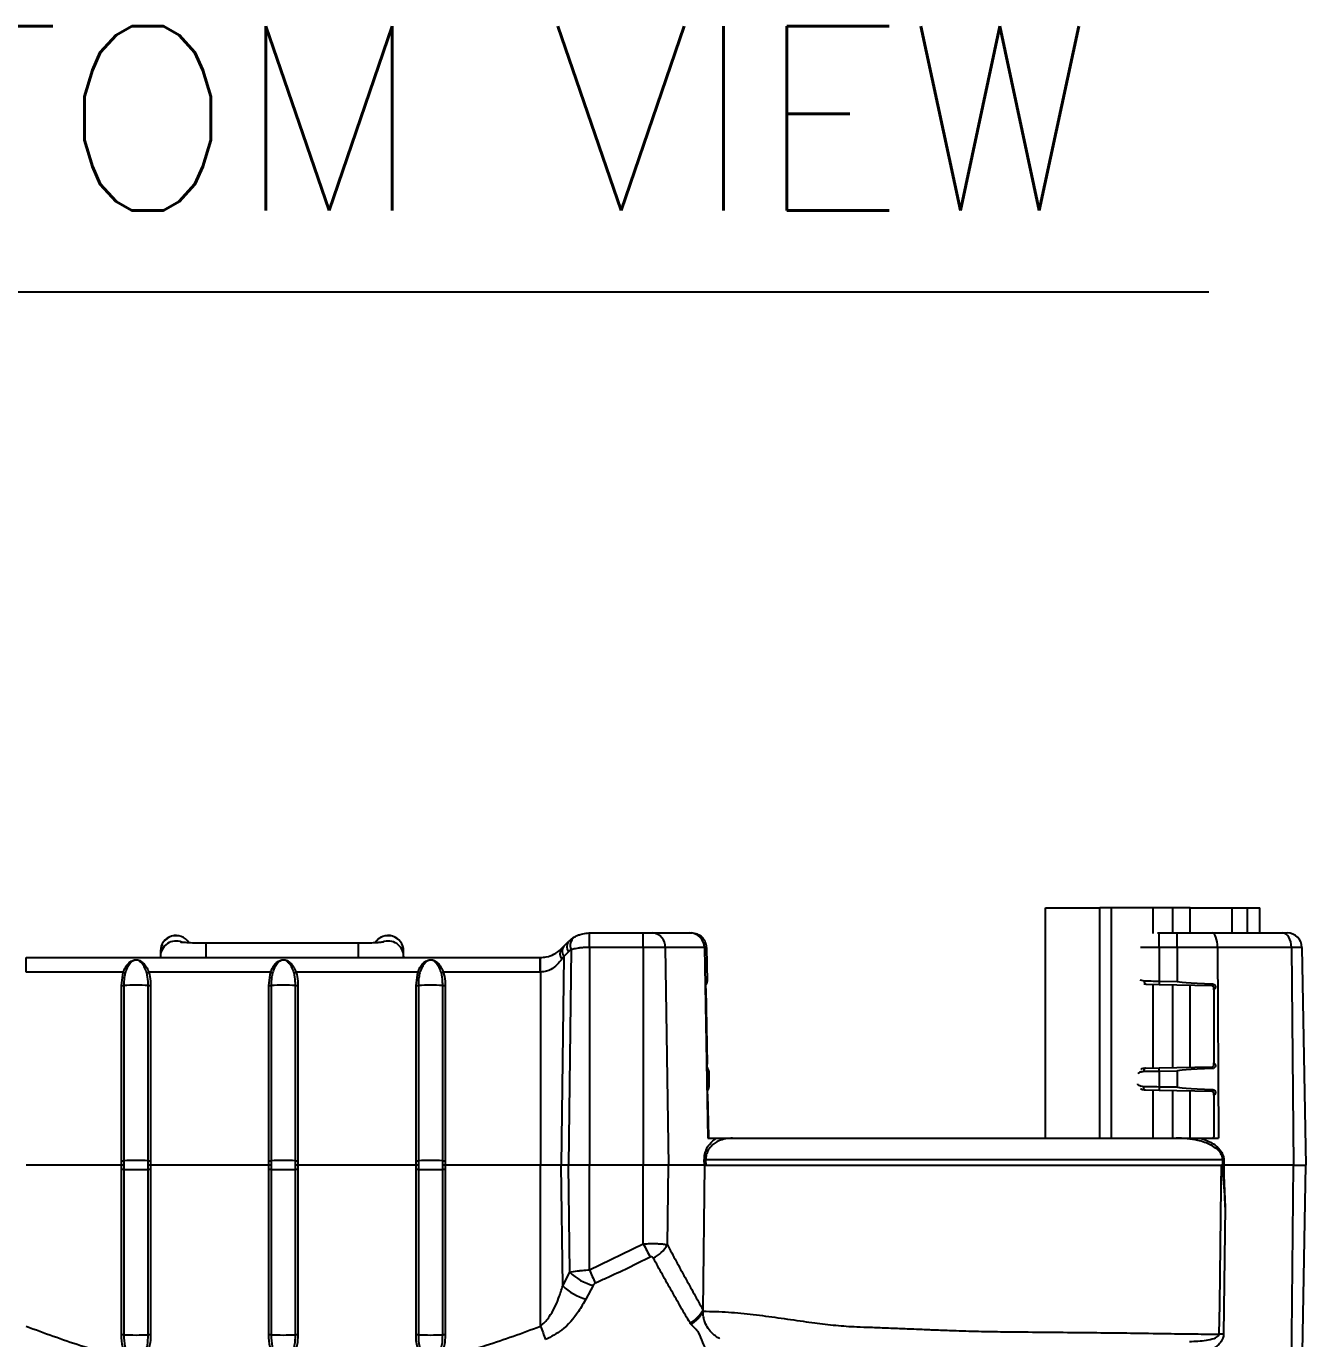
# Model space of a CAD drawing. Extents: x 6 to 134, y 3 to 97.
# Drawn here: x 56.16 to 61.37, y 22.88 to 28.22 of the extents above; entities that cross this region are included whole.
import ezdxf
from ezdxf.enums import TextEntityAlignment as Align

# ---------------------------------------------------------------- set-up
doc = ezdxf.new("R2010")
doc.units = 0
doc.header["$MEASUREMENT"] = 0
doc.layers.add('OBJECT', color=7, linetype='CONTINUOUS')
doc.styles.get("Standard").update_dxf_attribs({"font": 'SIMPLEX'})

msp = doc.modelspace()

# ---------------------------------------------------------------- linework, layer by layer
at = {"layer": 'OBJECT', "color": 1}
msp.add_line((53.4181, 27.1406), (60.9725, 27.1406), dxfattribs=at)
at = {"layer": 'OBJECT'}
for p, q in [((60.3069, 23.6944), (60.3069, 24.6324)), ((60.3069, 24.6324), (60.5283, 24.6324)), ((60.5283, 23.6944), (60.5283, 24.6324)), ((60.5763, 24.6324), (60.5283, 24.6324)), ((60.7455, 24.6324), (60.5763, 24.6324)), ((60.5763, 23.6944), (60.5763, 24.6324)), ((60.8261, 24.6324), (60.7455, 24.6324)), ((60.7455, 24.5274), (60.7455, 24.6324)), ((60.8963, 24.6324), (60.8261, 24.6324)), ((60.8261, 24.5294), (60.8261, 24.6324)), ((60.8963, 24.6324), (61.068, 24.6324)), ((60.8963, 24.5294), (60.8963, 24.6324)), ((61.068, 24.6324), (61.1304, 24.6324)), ((61.068, 24.5294), (61.068, 24.6324)), ((61.1304, 24.5294), (61.1304, 24.6324)), ((61.1304, 24.6324), (61.1804, 24.6324)), ((61.1804, 24.5294), (61.1804, 24.6324)), ((57.5076, 24.4874), (56.8876, 24.4874)), ((56.8876, 24.4874), (56.8876, 24.4294)), ((57.5076, 24.4874), (57.5076, 24.4294)), ((58.3453, 24.4755), (58.3641, 24.4943)), ((58.4489, 24.5294), (58.4494, 24.5294)), ((58.4494, 24.4705), (58.4494, 24.5294)), ((58.4494, 24.5294), (58.6692, 24.5294)), ((58.6692, 24.4705), (58.6692, 24.5294)), ((58.6692, 24.5294), (58.7073, 24.5294)), ((58.7073, 24.5294), (58.8593, 24.5294)), ((58.8593, 24.5294), (58.8667, 24.5294)), ((60.7641, 24.5294), (60.7707, 24.5294)), ((60.7707, 24.4705), (60.7707, 24.5294)), ((60.7707, 24.5294), (60.8436, 24.5294)), ((60.8436, 24.5294), (60.9881, 24.5294)), ((60.9881, 24.5294), (61.2739, 24.5294)), ((61.2739, 24.5294), (61.2923, 24.5294)), ((56.1559, 24.3705), (56.1559, 24.4294)), ((56.1559, 24.4294), (58.2495, 24.4294)), ((56.7026, 24.4565), (56.7026, 24.4561)), ((56.7026, 24.4561), (56.7026, 24.4344)), ((56.7026, 24.4344), (56.7026, 24.4294)), ((56.7026, 24.4344), (56.7026, 24.4326)), ((57.6926, 24.4344), (57.6925, 24.4326)), ((57.6926, 24.4561), (57.6926, 24.4565)), ((57.6926, 24.4344), (57.6926, 24.4561)), ((57.6926, 24.4294), (57.6926, 24.4344)), ((58.2495, 24.3705), (58.2495, 24.4294)), ((58.3344, 24.4646), (58.3453, 24.4755)), ((58.3454, 24.4342), (58.3349, 23.5844)), ((58.3454, 24.4342), (58.3377, 24.4232)), ((58.3641, 24.4529), (58.3454, 24.4342)), ((58.3754, 24.4618), (58.3646, 23.5844)), ((58.4494, 24.4705), (58.4482, 24.4705)), ((58.4494, 24.4705), (58.4494, 23.5844)), ((58.6692, 24.4705), (58.4494, 24.4705)), ((58.6692, 24.4705), (58.6692, 23.5844)), ((58.7587, 24.4705), (58.6692, 24.4705)), ((58.7587, 24.4705), (58.7719, 23.5844)), ((58.9184, 24.4705), (58.7587, 24.4705)), ((58.9184, 24.4705), (58.9317, 23.6944)), ((58.9268, 24.4705), (58.9184, 24.4705)), ((58.9268, 24.4705), (58.9292, 24.3317)), ((60.7707, 24.4705), (60.6942, 24.4705)), ((60.7707, 24.4705), (60.7707, 24.3336)), ((60.8436, 24.4705), (60.7707, 24.4705)), ((61.008, 24.4705), (60.8436, 24.4705)), ((60.8436, 24.4705), (60.8436, 24.3323)), ((61.008, 24.4705), (61.0125, 23.6944)), ((61.3092, 24.4705), (61.008, 24.4705)), ((61.3092, 24.4705), (61.3183, 23.5844)), ((61.3523, 24.4705), (61.3092, 24.4705)), ((61.3523, 24.4705), (61.3522, 24.4743)), ((61.3523, 24.4705), (61.3677, 23.5844)), ((56.5502, 24.3705), (56.1559, 24.3705)), ((56.5436, 24.3155), (56.5502, 24.3705)), ((57.1502, 24.3705), (56.6552, 24.3705)), ((57.1436, 24.3155), (57.1502, 24.3705)), ((57.7502, 24.3705), (57.2552, 24.3705)), ((57.7436, 24.3155), (57.7502, 24.3705)), ((58.2495, 24.3705), (57.8552, 24.3705)), ((58.25, 24.3705), (58.25, 23.5844)), ((60.6915, 24.3382), (60.7108, 24.3345)), ((60.7186, 24.3192), (60.7077, 24.3216)), ((60.7707, 24.3336), (60.8436, 24.3323)), ((56.5436, 23.6019), (56.5436, 24.3155)), ((56.5534, 24.3156), (56.5534, 23.602)), ((56.652, 23.602), (56.652, 24.3156)), ((56.6619, 24.3155), (56.6619, 23.6019)), ((57.1436, 23.6019), (57.1436, 24.3155)), ((57.1534, 24.3156), (57.1534, 23.602)), ((57.252, 23.602), (57.252, 24.3156)), ((57.2619, 24.3155), (57.2619, 23.6019)), ((57.7436, 23.6019), (57.7436, 24.3155)), ((57.7534, 24.3156), (57.7534, 23.602)), ((57.852, 23.602), (57.852, 24.3156)), ((57.8619, 24.3155), (57.8619, 23.6019)), ((58.9236, 24.3035), (58.929, 23.9957)), ((60.7705, 24.3183), (60.7186, 24.3192)), ((60.7455, 23.9801), (60.7455, 24.3187)), ((60.9878, 24.3145), (60.7705, 24.3183)), ((60.8261, 23.9815), (60.8261, 24.3173)), ((60.8963, 23.9827), (60.8963, 24.3161)), ((60.9927, 24.3095), (60.9878, 24.3145)), ((60.9927, 24.2986), (60.9927, 24.0007)), ((58.9355, 23.9677), (58.9367, 23.9017)), ((60.7151, 23.9796), (60.7705, 23.9805)), ((60.7705, 23.9805), (60.9878, 23.9843)), ((60.8437, 23.9671), (60.7707, 23.9658)), ((60.7707, 23.9658), (60.7707, 23.9036)), ((60.8437, 23.9671), (60.8437, 23.9023)), ((60.9878, 23.9843), (60.9927, 23.9893)), ((60.7707, 23.9036), (60.8437, 23.9023)), ((58.9311, 23.8734), (58.9342, 23.6994)), ((60.7705, 23.8883), (60.7151, 23.8893)), ((60.7455, 23.6944), (60.7455, 23.8887)), ((60.9878, 23.8845), (60.7705, 23.8883)), ((60.8261, 23.6944), (60.8261, 23.8873)), ((60.8963, 23.6944), (60.8963, 23.8861)), ((60.9927, 23.8795), (60.9878, 23.8845)), ((60.9927, 23.8686), (60.9927, 23.6994)), ((58.9317, 23.6944), (58.9677, 23.6944)), ((58.9342, 23.6994), (58.9345, 23.6944)), ((59.033, 23.6944), (60.8397, 23.6944)), ((60.9379, 23.6944), (61.0125, 23.6944)), ((60.9927, 23.6994), (60.9877, 23.6944)), ((56.5436, 23.5844), (56.1554, 23.5844)), ((56.5436, 23.5844), (56.5436, 23.6019)), ((56.5436, 23.567), (56.5436, 23.5844)), ((56.5534, 23.602), (56.5534, 23.5844)), ((56.5534, 23.5844), (56.5534, 23.5668)), ((56.652, 23.5844), (56.652, 23.602)), ((56.652, 23.5668), (56.652, 23.5844)), ((56.6619, 23.6019), (56.6619, 23.5844)), ((56.6619, 23.5844), (56.6619, 23.567)), ((57.1436, 23.5844), (56.6619, 23.5844)), ((57.1436, 23.5844), (57.1436, 23.6019)), ((57.1436, 23.567), (57.1436, 23.5844)), ((57.1534, 23.602), (57.1534, 23.5844)), ((57.1534, 23.5844), (57.1534, 23.5668)), ((57.252, 23.5844), (57.252, 23.602)), ((57.252, 23.5668), (57.252, 23.5844)), ((57.2619, 23.6019), (57.2619, 23.5844)), ((57.2619, 23.5844), (57.2619, 23.567)), ((57.7436, 23.5844), (57.2619, 23.5844)), ((57.7436, 23.5844), (57.7436, 23.6019)), ((57.7436, 23.567), (57.7436, 23.5844)), ((57.7534, 23.602), (57.7534, 23.5844)), ((57.7534, 23.5844), (57.7534, 23.5668)), ((57.852, 23.5844), (57.852, 23.602)), ((57.852, 23.5668), (57.852, 23.5844)), ((57.8619, 23.6019), (57.8619, 23.5844)), ((57.8619, 23.5844), (57.8619, 23.567)), ((58.25, 23.5844), (57.8619, 23.5844)), ((58.25, 22.9279), (58.25, 23.5844)), ((58.3349, 23.5844), (58.25, 23.5844)), ((58.3646, 23.5844), (58.3349, 23.5844)), ((58.3409, 23.0927), (58.3349, 23.5844)), ((58.4494, 23.5844), (58.3646, 23.5844)), ((58.37, 23.1483), (58.3646, 23.5844)), ((58.6692, 23.5844), (58.4494, 23.5844)), ((58.4494, 23.1575), (58.4494, 23.5844)), ((58.6692, 23.2634), (58.6692, 23.5844)), ((58.7719, 23.5844), (58.6692, 23.5844)), ((58.7671, 23.2598), (58.7719, 23.5844)), ((58.9179, 23.5844), (58.7719, 23.5844)), ((58.9179, 23.5844), (58.9176, 23.606)), ((61.0295, 23.606), (58.9231, 23.606)), ((58.9231, 23.606), (58.9234, 23.5844)), ((58.9234, 23.5844), (61.0249, 23.5844)), ((61.0297, 23.5844), (61.0295, 23.606)), ((61.0341, 23.5844), (61.0336, 23.5416)), ((61.0338, 23.606), (61.0341, 23.5844)), ((61.3183, 23.5844), (61.0341, 23.5844)), ((61.3086, 22.6396), (61.3183, 23.5844)), ((61.3183, 23.5844), (61.3677, 23.5844)), ((61.3544, 22.8226), (61.3677, 23.5844)), ((56.5436, 22.8934), (56.5436, 23.567)), ((56.5534, 23.5668), (56.5534, 22.8932)), ((56.652, 22.8932), (56.652, 23.5668)), ((56.6619, 23.567), (56.6619, 22.8934)), ((57.1436, 22.8934), (57.1436, 23.567)), ((57.1534, 23.5668), (57.1534, 22.8932)), ((57.252, 22.8932), (57.252, 23.5668)), ((57.2619, 23.567), (57.2619, 22.8934)), ((57.7436, 22.8934), (57.7436, 23.567)), ((57.7534, 23.5668), (57.7534, 22.8932)), ((57.852, 22.8932), (57.852, 23.5668)), ((57.8619, 23.567), (57.8619, 22.8934)), ((61.0336, 23.5416), (61.0401, 23.4132)), ((61.0401, 23.4132), (61.0332, 22.8959)), ((58.4494, 23.1575), (58.6692, 23.2634)), ((58.3409, 23.0927), (58.37, 23.1483)), ((58.4649, 23.0941), (58.4355, 23.0385)), ((58.9126, 22.9892), (58.9126, 22.9954))]:
    msp.add_line(p, q, dxfattribs=at)
at = {"layer": 'OBJECT', "flags": 128}
for points in [[(61.3092, 24.4705), (61.3084, 24.482), (61.3063, 24.4931), (61.303, 24.5033), (61.2986, 24.5122), (61.2933, 24.5195), (61.2873, 24.5249), (61.2807, 24.5283), (61.2739, 24.5294)], [(58.25, 24.3705), (58.25, 24.382), (58.2499, 24.3931), (58.2499, 24.4033), (58.2499, 24.4122), (58.2499, 24.4195), (58.2499, 24.425), (58.2498, 24.4283), (58.2498, 24.4294)], [(60.7186, 24.3192), (60.717, 24.3195), (60.7155, 24.3204), (60.7141, 24.3218), (60.7129, 24.3237), (60.712, 24.326), (60.7113, 24.3287), (60.7109, 24.3315), (60.7108, 24.3345)], [(60.7151, 23.9796), (60.7136, 23.9793), (60.7121, 23.9784), (60.7107, 23.9771), (60.7096, 23.9752), (60.7086, 23.973), (60.7079, 23.9705), (60.7075, 23.9677), (60.7073, 23.9648)], [(60.7151, 23.8893), (60.7135, 23.8896), (60.7121, 23.8905), (60.7107, 23.8919), (60.7095, 23.8938), (60.7086, 23.8961), (60.7079, 23.8987), (60.7075, 23.9016), (60.7074, 23.9045)], [(58.9126, 22.9954), (58.9199, 23.5844), (58.9201, 23.5994)], [(61.0156, 22.8959), (61.0172, 23.0159), (61.0237, 23.4958), (61.0249, 23.5844)]]:
    msp.add_lwpolyline(points, dxfattribs=at)
at = {"layer": 'OBJECT'}
for centre, radius, start, end in [((56.7651, 24.4565), 0.0625, 32.5039, 180), ((56.7651, 24.456), 0.0625, 33.0725, 179.8494), ((56.765, 24.4343), 0.0625, 66.8404, 179.8556), ((57.6301, 24.4565), 0.0625, 0, 147.6242), ((57.63, 24.456), 0.0625, 0.1505, 147.0226), ((57.6301, 24.4343), 0.0625, 0.1191, 111.7761), ((58.394, 24.4736), 0.0364, 145.3277, 214.6902), ((58.4489, 24.4094), 0.12, 121.225, 135), ((58.4147, 24.4793), 0.043, 130.5543, 204.0694), ((59.7538, 24.485), 1.3056, 178.0518, 180.6393), ((58.7028, 24.4736), 0.056, 356.7844, 85.2958), ((61.2923, 24.4694), 0.06, 1, 90), ((56.1559, 24.5494), 0.12, 269.8408, 270), ((58.2495, 24.5494), 0.12, 270, 270.1592), ((58.3653, 24.4462), 0.0359, 149.3451, 219.9106), ((58.3752, 24.4549), 0.0364, 145.3277, 214.6902), ((58.4065, 24.4105), 0.06, 121.225, 135), ((56.1559, 24.5505), 0.18, 269.8408, 270), ((56.6478, 24.6523), 0.2983, 250.896, 252.666), ((56.5576, 24.6523), 0.2983, 287.334, 289.104), ((57.2478, 24.6523), 0.2983, 250.896, 252.666), ((57.1576, 24.6523), 0.2983, 287.334, 289.104), ((57.8478, 24.6523), 0.2983, 250.896, 252.666), ((57.7576, 24.6523), 0.2983, 287.334, 289.104), ((58.2495, 24.5505), 0.18, 270, 270.1592), ((73.3673, 24.1098), 12.5986, 178.98245, 179.05186), ((65.653, 24.2393), 4.6658, 178.984, 179.0764), ((56.5455, 24.5177), 0.2022, 269.448, 272.2421), ((56.6027, 22.8703), 1.4462, 88.0464, 91.9536), ((56.6599, 24.5177), 0.2022, 267.7579, 270.552), ((57.1455, 24.5177), 0.2022, 269.448, 272.2421), ((57.2027, 22.8703), 1.4462, 88.0464, 91.9536), ((57.2599, 24.5177), 0.2022, 267.7579, 270.552), ((57.7455, 24.5177), 0.2022, 269.448, 272.2421), ((57.8027, 22.8703), 1.4462, 88.0464, 91.9536), ((57.8599, 24.5177), 0.2022, 267.7579, 270.552), ((48.7506, 23.7596), 12.0219, 0.98264, 1.05288), ((56.7196, 23.904), 4.269, 0.9839, 1.0789), ((73.3673, 23.6798), 12.5986, 178.98245, 179.05186), ((65.6542, 23.8093), 4.667, 178.984, 179.0764), ((56.5455, 23.8041), 0.2022, 269.448, 272.2421), ((56.6027, 22.1567), 1.4462, 88.0464, 91.9536), ((56.6599, 23.8041), 0.2022, 267.7579, 270.552), ((57.1455, 23.8041), 0.2022, 269.448, 272.2421), ((57.2027, 22.1567), 1.4462, 88.0464, 91.9536), ((57.2599, 23.8041), 0.2022, 267.7579, 270.552), ((57.7455, 23.8041), 0.2022, 269.448, 272.2421), ((57.8027, 22.1567), 1.4462, 88.0464, 91.9536), ((57.8599, 23.8041), 0.2022, 267.7579, 270.552), ((58.9204, 24.0029), 0.3969, 269.6013, 270.3987), ((61.0316, 23.9581), 0.3521, 269.6423, 270.3577), ((56.5455, 23.3647), 0.2022, 87.7579, 90.552), ((56.6027, 25.0121), 1.4462, 268.0464, 271.9536), ((56.6599, 23.3647), 0.2022, 89.448, 92.2421), ((57.1455, 23.3647), 0.2022, 87.7579, 90.552), ((57.2027, 25.0121), 1.4462, 268.0464, 271.9536), ((57.2599, 23.3647), 0.2022, 89.448, 92.2421), ((57.7455, 23.3647), 0.2022, 87.7579, 90.552), ((57.8027, 25.0121), 1.4462, 268.0464, 271.9536), ((57.8599, 23.3647), 0.2022, 89.448, 92.2421), ((67.587, 27.8669), 10.0359, 207.30353, 207.65214), ((58.6515, 23.3244), 0.1324, 296.1932, 330.7879), ((58.5178, 23.2971), 0.2098, 225.1868, 255.3827), ((68.8979, 27.8221), 11.4425, 204.0582, 204.35562), ((58.4888, 23.2412), 0.2096, 225.12, 255.2637), ((58.7974, 23.0551), 0.1298, 298.6815, 332.6159), ((56.5455, 22.6911), 0.2022, 87.7579, 90.552), ((56.6027, 24.3385), 1.4462, 268.0464, 271.9536), ((56.6599, 22.6911), 0.2022, 89.448, 92.2421), ((57.1455, 22.6911), 0.2022, 87.7579, 90.552), ((57.2027, 24.3385), 1.4462, 268.0464, 271.9536), ((57.2599, 22.6911), 0.2022, 89.448, 92.2421), ((57.7455, 22.6911), 0.2022, 87.7579, 90.552), ((57.8027, 24.3385), 1.4462, 268.0464, 271.9536), ((57.8599, 22.6911), 0.2022, 89.448, 92.2421), ((70.3403, 27.6355), 12.9744, 201.27463, 201.53159)]:
    msp.add_arc(centre, radius, start, end, dxfattribs=at)
for centre, major_axis, ratio, start_param, end_param in [((58.8593, 24.4694), (0, 0.06), 0.985489, 4.729842, 6.283185), ((60.9881, 24.4694), (0, 0.06), 0.331503, 4.729842, 6.283185), ((58.9143, 24.3264), (0.0112, 0.0137), 0.717761, 4.67048, 5.580074), ((61.8603, 24.3143), (1.0167, -0.018), 0.014749, 3.141856, 3.681169), ((58.9204, 23.9724), (-0.0117, 0.0133), 0.717763, 3.844681, 4.753594), ((61.8604, 23.9846), (1.0167, 0.0175), 0.014749, 2.602113, 3.141341), ((58.9218, 23.8964), (0.0112, 0.0137), 0.717761, 4.671349, 5.580074), ((61.8604, 23.8843), (1.0167, -0.018), 0.014749, 3.141856, 3.681063)]:
    msp.add_ellipse(centre, major_axis=major_axis, ratio=ratio, start_param=start_param, end_param=end_param, dxfattribs=at)
for points, knots in [([(56.8876, 24.4874), (56.8811, 24.4875), (56.8622, 24.4875), (56.8322, 24.4883), (56.8048, 24.4899), (56.79, 24.4915), (56.7851, 24.4924), (56.7857, 24.4922), (56.7874, 24.4919), (56.7893, 24.4911), (56.7893, 24.4911)], [0, 0, 0, 0, 0.122438, 0.357246, 0.589294, 0.773705, 0.873863, 0.943172, 0.999434, 1, 1, 1, 1]), ([(57.6095, 24.4923), (57.6096, 24.4923), (57.61, 24.4924), (57.6074, 24.4918), (57.5995, 24.4909), (57.5818, 24.4893), (57.5539, 24.488), (57.527, 24.4875), (57.5112, 24.4874), (57.5076, 24.4874)], [0, 0, 0, 0, 0.009057, 0.097061, 0.230847, 0.427283, 0.667618, 0.923652, 1, 1, 1, 1]), ([(58.3867, 24.512), (58.3889, 24.5133), (58.3933, 24.5159), (58.4015, 24.5198), (58.4114, 24.5236), (58.4233, 24.5268), (58.4358, 24.529), (58.4445, 24.5293), (58.4489, 24.5294)], [0, 0, 0, 0, 0.122404, 0.245616, 0.427025, 0.611061, 0.803885, 1, 1, 1, 1]), ([(58.2498, 24.4294), (58.2581, 24.43), (58.2782, 24.4313), (58.3093, 24.4432), (58.3253, 24.4568), (58.3344, 24.4646)], [0, 0, 0, 0, 0.231429, 0.564705, 1, 1, 1, 1]), ([(58.4482, 24.4705), (58.4432, 24.4704), (58.4329, 24.4703), (58.4182, 24.4692), (58.4041, 24.4675), (58.3926, 24.4656), (58.383, 24.4637), (58.3779, 24.4624), (58.3754, 24.4618)], [0, 0, 0, 0, 0.186467, 0.377368, 0.557824, 0.742063, 0.870406, 1, 1, 1, 1]), ([(56.5502, 24.3705), (56.5531, 24.3769), (56.5592, 24.3902), (56.5715, 24.4061), (56.5829, 24.4151), (56.5927, 24.4191), (56.5991, 24.4204), (56.6052, 24.4205), (56.6115, 24.4195), (56.6213, 24.4159), (56.633, 24.407), (56.6456, 24.3913), (56.652, 24.3775), (56.6552, 24.3705)], [0, 0, 0, 0, 0.128455, 0.265194, 0.392985, 0.437147, 0.483317, 0.514866, 0.545911, 0.602369, 0.724258, 0.859504, 1, 1, 1, 1]), ([(56.6465, 24.3676), (56.6438, 24.3749), (56.6386, 24.3891), (56.6281, 24.4053), (56.6185, 24.4145), (56.6102, 24.4184), (56.6048, 24.4194), (56.5998, 24.4194), (56.5965, 24.4186), (56.5928, 24.4172), (56.5859, 24.4137), (56.5766, 24.4044), (56.5663, 24.388), (56.5614, 24.3743), (56.559, 24.3676)], [0, 0, 0, 0, 0.147742, 0.286544, 0.40721, 0.459794, 0.487158, 0.514363, 0.5511, 0.555605, 0.597249, 0.724144, 0.864791, 1, 1, 1, 1]), ([(57.1502, 24.3705), (57.1531, 24.3769), (57.1592, 24.3902), (57.1715, 24.4061), (57.1829, 24.4151), (57.1927, 24.4191), (57.1991, 24.4204), (57.2052, 24.4205), (57.2115, 24.4195), (57.2213, 24.4159), (57.233, 24.407), (57.2456, 24.3913), (57.252, 24.3775), (57.2552, 24.3705)], [0, 0, 0, 0, 0.128455, 0.265194, 0.392985, 0.437147, 0.483317, 0.514866, 0.545911, 0.602369, 0.724258, 0.859504, 1, 1, 1, 1]), ([(57.2465, 24.3676), (57.2438, 24.3749), (57.2386, 24.3891), (57.2281, 24.4053), (57.2185, 24.4145), (57.2102, 24.4184), (57.2048, 24.4194), (57.1998, 24.4194), (57.1965, 24.4186), (57.1928, 24.4172), (57.1859, 24.4137), (57.1766, 24.4044), (57.1663, 24.388), (57.1614, 24.3743), (57.159, 24.3676)], [0, 0, 0, 0, 0.147742, 0.286544, 0.40721, 0.459794, 0.487158, 0.514363, 0.5511, 0.555605, 0.597249, 0.724144, 0.864791, 1, 1, 1, 1]), ([(57.7502, 24.3705), (57.7531, 24.3769), (57.7592, 24.3902), (57.7715, 24.4061), (57.7829, 24.4151), (57.7927, 24.4191), (57.7991, 24.4204), (57.8052, 24.4205), (57.8115, 24.4195), (57.8213, 24.4159), (57.833, 24.407), (57.8456, 24.3913), (57.852, 24.3775), (57.8552, 24.3705)], [0, 0, 0, 0, 0.128455, 0.265194, 0.392985, 0.437147, 0.483317, 0.514866, 0.545911, 0.602369, 0.724258, 0.859504, 1, 1, 1, 1]), ([(57.8465, 24.3676), (57.8438, 24.3749), (57.8386, 24.3891), (57.8281, 24.4053), (57.8185, 24.4145), (57.8102, 24.4184), (57.8048, 24.4194), (57.7998, 24.4194), (57.7965, 24.4186), (57.7928, 24.4172), (57.7859, 24.4137), (57.7766, 24.4044), (57.7663, 24.388), (57.7614, 24.3743), (57.759, 24.3676)], [0, 0, 0, 0, 0.147742, 0.286544, 0.40721, 0.459794, 0.487158, 0.514363, 0.5511, 0.555605, 0.597249, 0.724144, 0.864791, 1, 1, 1, 1]), ([(58.3377, 24.4232), (58.3283, 24.4116), (58.3118, 24.3913), (58.2794, 24.3733), (58.2585, 24.3713), (58.25, 24.3705)], [0, 0, 0, 0, 0.439145, 0.770766, 1, 1, 1, 1]), ([(56.559, 24.3676), (56.5574, 24.3611), (56.5534, 24.344), (56.5534, 24.3265), (56.5534, 24.3156)], [0, 0, 0, 0, 0.382917, 1, 1, 1, 1]), ([(56.652, 24.3156), (56.652, 24.3212), (56.652, 24.3387), (56.6487, 24.3559), (56.6465, 24.3676)], [0, 0, 0, 0, 0.318604, 1, 1, 1, 1]), ([(56.6552, 24.3705), (56.6579, 24.3579), (56.6619, 24.3397), (56.6619, 24.3212), (56.6619, 24.3155)], [0, 0, 0, 0, 0.690397, 1, 1, 1, 1]), ([(57.159, 24.3676), (57.1574, 24.3611), (57.1534, 24.344), (57.1534, 24.3265), (57.1534, 24.3156)], [0, 0, 0, 0, 0.382917, 1, 1, 1, 1]), ([(57.252, 24.3156), (57.252, 24.3212), (57.252, 24.3387), (57.2487, 24.3559), (57.2465, 24.3676)], [0, 0, 0, 0, 0.318604, 1, 1, 1, 1]), ([(57.2552, 24.3705), (57.2579, 24.3579), (57.2619, 24.3397), (57.2619, 24.3212), (57.2619, 24.3155)], [0, 0, 0, 0, 0.690397, 1, 1, 1, 1]), ([(57.759, 24.3676), (57.7574, 24.3611), (57.7534, 24.344), (57.7534, 24.3265), (57.7534, 24.3156)], [0, 0, 0, 0, 0.382917, 1, 1, 1, 1]), ([(57.852, 24.3156), (57.852, 24.3212), (57.852, 24.3387), (57.8487, 24.3559), (57.8465, 24.3676)], [0, 0, 0, 0, 0.3186042, 1, 1, 1, 1]), ([(57.8552, 24.3705), (57.8579, 24.3579), (57.8619, 24.3397), (57.8619, 24.3212), (57.8619, 24.3155)], [0, 0, 0, 0, 0.690397, 1, 1, 1, 1]), ([(60.7108, 24.3345), (60.7198, 24.3343), (60.7385, 24.334), (60.7597, 24.3337), (60.7707, 24.3336)], [0, 0, 0, 0, 0.4802279, 1, 1, 1, 1]), ([(60.9879, 24.322), (60.9893, 24.3218), (60.9921, 24.3214), (60.9957, 24.3192), (60.9983, 24.3159), (60.9998, 24.312), (60.9998, 24.3077), (60.9984, 24.3038), (60.996, 24.3005), (60.9938, 24.2992), (60.9927, 24.2986)], [0, 0, 0, 0, 0.1271987, 0.2543994, 0.3815591, 0.5086228, 0.6356077, 0.7625604, 0.8895388, 1, 1, 1, 1]), ([(58.9236, 24.3035), (58.9236, 24.3041), (58.9235, 24.3054), (58.9234, 24.3081), (58.9233, 24.3109), (58.9233, 24.3135), (58.9234, 24.3157), (58.9235, 24.3174), (58.9236, 24.3177), (58.9236, 24.3178)], [0, 0, 0, 0, 0.141734, 0.283479, 0.425139, 0.566634, 0.708244, 0.850205, 1, 1, 1, 1]), ([(60.9927, 24.2986), (60.9927, 24.3007), (60.9927, 24.304), (60.9927, 24.3067), (60.9927, 24.3083), (60.9927, 24.3091), (60.9927, 24.3095), (60.9927, 24.3095)], [0, 0, 0, 0, 0.445586, 0.716759, 0.853838, 0.99103, 1, 1, 1, 1]), ([(60.9927, 24.0007), (60.9939, 23.9999), (60.9963, 23.9985), (60.9987, 23.995), (60.9999, 23.991), (60.9997, 23.9868), (60.998, 23.9829), (60.9952, 23.9798), (60.9917, 23.9777), (60.9891, 23.9774), (60.9879, 23.9773)], [0, 0, 0, 0, 0.127094, 0.254191, 0.381236, 0.508209, 0.63516, 0.762148, 0.889218, 1, 1, 1, 1]), ([(60.9927, 23.9893), (60.9927, 23.9894), (60.9927, 23.9898), (60.9927, 23.9906), (60.9927, 23.9923), (60.9927, 23.9952), (60.9927, 23.9986), (60.9927, 24.0007)], [0, 0, 0, 0, 0.008969, 0.146169, 0.283256, 0.554443, 1, 1, 1, 1]), ([(58.9295, 23.9813), (58.9295, 23.9815), (58.9294, 23.9818), (58.9292, 23.9833), (58.9291, 23.9855), (58.929, 23.9881), (58.9289, 23.9909), (58.9289, 23.9936), (58.929, 23.995), (58.929, 23.9957)], [0, 0, 0, 0, 0.14237, 0.28475, 0.427178, 0.569156, 0.710765, 0.85223, 1, 1, 1, 1]), ([(60.7073, 23.9648), (60.7025, 23.9643), (60.6933, 23.9633), (60.6864, 23.958), (60.6831, 23.9555)], [0, 0, 0, 0, 0.526411, 1, 1, 1, 1]), ([(60.6964, 23.9751), (60.6966, 23.9752), (60.7017, 23.9789), (60.7085, 23.9792), (60.7151, 23.9796)], [0, 0, 0, 0, 0.031412, 1, 1, 1, 1]), ([(60.7707, 23.9658), (60.7605, 23.9656), (60.7381, 23.9653), (60.7182, 23.965), (60.7073, 23.9648)], [0, 0, 0, 0, 0.45363, 1, 1, 1, 1]), ([(60.6823, 23.9148), (60.6825, 23.9145), (60.6856, 23.9103), (60.694, 23.9063), (60.7032, 23.9051), (60.7074, 23.9045)], [0, 0, 0, 0, 0.036765, 0.558135, 1, 1, 1, 1]), ([(60.7151, 23.8893), (60.7093, 23.8896), (60.7019, 23.8901), (60.6963, 23.8942), (60.6951, 23.8951)], [0, 0, 0, 0, 0.783114, 1, 1, 1, 1]), ([(60.7074, 23.9045), (60.7164, 23.9044), (60.7361, 23.9041), (60.7585, 23.9037), (60.7707, 23.9036)], [0, 0, 0, 0, 0.454597, 1, 1, 1, 1]), ([(60.9879, 23.892), (60.9893, 23.8918), (60.9921, 23.8914), (60.9957, 23.8892), (60.9983, 23.8859), (60.9998, 23.882), (60.9998, 23.8777), (60.9984, 23.8738), (60.996, 23.8705), (60.9938, 23.8692), (60.9927, 23.8686)], [0, 0, 0, 0, 0.127197, 0.254396, 0.381554, 0.508616, 0.635599, 0.76255, 0.889526, 1, 1, 1, 1]), ([(58.9311, 23.8734), (58.9311, 23.8741), (58.931, 23.8754), (58.9309, 23.8781), (58.9309, 23.8809), (58.9309, 23.8835), (58.9309, 23.8857), (58.931, 23.8874), (58.9311, 23.8877), (58.9311, 23.8878)], [0, 0, 0, 0, 0.141696, 0.283405, 0.425027, 0.566484, 0.708055, 0.849977, 1, 1, 1, 1]), ([(60.9927, 23.8686), (60.9927, 23.8707), (60.9927, 23.874), (60.9927, 23.8767), (60.9927, 23.8783), (60.9927, 23.8791), (60.9927, 23.8795), (60.9927, 23.8795)], [0, 0, 0, 0, 0.445544, 0.716737, 0.853828, 0.991031, 1, 1, 1, 1]), ([(58.9176, 23.606), (58.9179, 23.6124), (58.9185, 23.6267), (58.9256, 23.6494), (58.9414, 23.6762), (58.9574, 23.6873), (58.9677, 23.6944)], [0, 0, 0, 0, 0.136597, 0.302551, 0.553077, 1, 1, 1, 1]), ([(59.033, 23.6944), (59.0139, 23.6925), (58.9834, 23.6895), (58.9488, 23.6668), (58.9318, 23.6439), (58.9242, 23.6242), (58.9235, 23.6116), (58.9231, 23.606)], [0, 0, 0, 0, 0.436411, 0.695807, 0.837016, 0.927403, 1, 1, 1, 1]), ([(58.9677, 23.6944), (58.9702, 23.6944), (58.9752, 23.6944), (58.9883, 23.6944), (59.0074, 23.6944), (59.0243, 23.6944), (59.0328, 23.6944), (59.033, 23.6944)], [0, 0, 0, 0, 0.134235, 0.268895, 0.630228, 0.992221, 1, 1, 1, 1]), ([(61.0295, 23.606), (61.0289, 23.6108), (61.0277, 23.6216), (61.0175, 23.6391), (60.9941, 23.6609), (60.9622, 23.6755), (60.9085, 23.6911), (60.8694, 23.693), (60.8397, 23.6944)], [0, 0, 0, 0, 0.0520091, 0.1180892, 0.2279587, 0.4532019, 0.5850372, 1, 1, 1, 1]), ([(60.8397, 23.6944), (60.8399, 23.6944), (60.8523, 23.6944), (60.8768, 23.6944), (60.9087, 23.6944), (60.93, 23.6944), (60.9379, 23.6944)], [0, 0, 0, 0, 0.0076904, 0.3908386, 0.7742159, 1, 1, 1, 1]), ([(60.9379, 23.6944), (60.9435, 23.6926), (60.966, 23.6851), (60.9964, 23.6696), (61.0213, 23.6442), (61.032, 23.624), (61.0333, 23.6115), (61.0338, 23.606)], [0, 0, 0, 0, 0.136766, 0.552548, 0.762291, 0.893564, 1, 1, 1, 1]), ([(56.5534, 23.5844), (56.5534, 23.5844), (56.5532, 23.5844), (56.5522, 23.5844), (56.5499, 23.5844), (56.547, 23.5844), (56.5447, 23.5844), (56.5436, 23.5844)], [0, 0, 0, 0, 0.047801, 0.277785, 0.518538, 0.759269, 1, 1, 1, 1]), ([(56.6619, 23.5844), (56.6607, 23.5844), (56.6585, 23.5844), (56.6555, 23.5844), (56.6532, 23.5844), (56.6523, 23.5844), (56.652, 23.5844), (56.652, 23.5844)], [0, 0, 0, 0, 0.240731, 0.481462, 0.722215, 0.952199, 1, 1, 1, 1]), ([(57.1534, 23.5844), (57.1534, 23.5844), (57.1532, 23.5844), (57.1522, 23.5844), (57.1499, 23.5844), (57.147, 23.5844), (57.1447, 23.5844), (57.1436, 23.5844)], [0, 0, 0, 0, 0.047801, 0.277785, 0.518538, 0.759269, 1, 1, 1, 1]), ([(57.2619, 23.5844), (57.2607, 23.5844), (57.2585, 23.5844), (57.2555, 23.5844), (57.2532, 23.5844), (57.2523, 23.5844), (57.252, 23.5844), (57.252, 23.5844)], [0, 0, 0, 0, 0.240731, 0.481462, 0.722215, 0.952199, 1, 1, 1, 1]), ([(57.7534, 23.5844), (57.7534, 23.5844), (57.7532, 23.5844), (57.7522, 23.5844), (57.7499, 23.5844), (57.747, 23.5844), (57.7447, 23.5844), (57.7436, 23.5844)], [0, 0, 0, 0, 0.047801, 0.277785, 0.518538, 0.759269, 1, 1, 1, 1]), ([(57.8619, 23.5844), (57.8607, 23.5844), (57.8585, 23.5844), (57.8555, 23.5844), (57.8532, 23.5844), (57.8523, 23.5844), (57.852, 23.5844), (57.852, 23.5844)], [0, 0, 0, 0, 0.240731, 0.481462, 0.722215, 0.952199, 1, 1, 1, 1]), ([(58.9201, 23.5994), (58.92, 23.5977), (58.9197, 23.5949), (58.9194, 23.5913), (58.9191, 23.5889), (58.9188, 23.5873), (58.9186, 23.5862), (58.9184, 23.5855), (58.9183, 23.585), (58.9181, 23.5846), (58.918, 23.5844), (58.9179, 23.5844), (58.9179, 23.5844)], [0, 0, 0, 0, 0.32472, 0.543053, 0.690207, 0.789747, 0.857454, 0.903905, 0.948028, 0.967735, 0.987643, 1, 1, 1, 1]), ([(58.9234, 23.5844), (58.9234, 23.5844), (58.9232, 23.5844), (58.923, 23.5846), (58.9225, 23.5853), (58.9215, 23.5884), (58.9208, 23.5933), (58.9203, 23.5976), (58.9201, 23.5994)], [0, 0, 0, 0, 0.011459, 0.0265886, 0.0547487, 0.1762659, 0.6559699, 1, 1, 1, 1]), ([(61.0401, 23.4132), (61.0379, 23.4564), (61.035, 23.5105), (61.0296, 23.5666), (61.0271, 23.5804), (61.0259, 23.5834), (61.0254, 23.5843), (61.0251, 23.5844), (61.0249, 23.5844)], [0, 0, 0, 0, 0.741679, 0.928905, 0.97614, 0.98852, 0.994896, 1, 1, 1, 1]), ([(61.0297, 23.5844), (61.0298, 23.5844), (61.0298, 23.5844), (61.0299, 23.5843), (61.03, 23.5842), (61.0302, 23.5836), (61.0306, 23.5818), (61.0311, 23.5777), (61.0324, 23.5641), (61.033, 23.5516), (61.0336, 23.5416)], [0, 0, 0, 0, 0.00187, 0.00643, 0.012518, 0.022759, 0.057421, 0.143195, 0.314576, 1, 1, 1, 1]), ([(61.0341, 23.5844), (61.0329, 23.5844), (61.0311, 23.5844), (61.03, 23.5844), (61.0297, 23.5844)], [0, 0, 0, 0, 0.749714, 1, 1, 1, 1]), ([(58.6692, 23.2634), (58.6765, 23.2638), (58.6914, 23.2646), (58.7126, 23.2648), (58.7332, 23.2642), (58.7523, 23.2627), (58.7621, 23.2608), (58.7671, 23.2598)], [0, 0, 0, 0, 0.184568, 0.38209, 0.561066, 0.777952, 1, 1, 1, 1]), ([(58.7671, 23.2598), (58.779, 23.2375), (58.8029, 23.1927), (58.8392, 23.1263), (58.8757, 23.0604), (58.9003, 23.0171), (58.9126, 22.9954)], [0, 0, 0, 0, 0.249955, 0.499926, 0.749953, 1, 1, 1, 1]), ([(58.6974, 23.2092), (58.6376, 23.1796), (58.5637, 23.143), (58.4882, 23.1097), (58.4738, 23.1033)], [0, 0, 0, 0, 0.808391, 1, 1, 1, 1]), ([(58.7099, 23.2057), (58.7093, 23.2066), (58.7082, 23.2083), (58.7058, 23.21), (58.703, 23.2106), (58.7002, 23.2104), (58.6983, 23.2096), (58.6974, 23.2092)], [0, 0, 0, 0, 0.255103, 0.474444, 0.640623, 0.821139, 1, 1, 1, 1]), ([(58.8597, 22.9412), (58.847, 22.9629), (58.8217, 23.0062), (58.7841, 23.072), (58.7468, 23.1385), (58.7222, 23.1833), (58.7099, 23.2057)], [0, 0, 0, 0, 0.249948, 0.499919, 0.74995, 1, 1, 1, 1]), ([(58.37, 23.1483), (58.3797, 23.15), (58.3932, 23.1525), (58.4187, 23.1553), (58.4354, 23.1567), (58.4473, 23.1573), (58.4494, 23.1575)], [0, 0, 0, 0, 0.429424, 0.595409, 0.927879, 1, 1, 1, 1]), ([(58.25, 22.9279), (58.2622, 22.9389), (58.2754, 22.9509), (58.3015, 22.9888), (58.3221, 23.0323), (58.3357, 23.0758), (58.3409, 23.0927)], [0, 0, 0, 0, 0.251129, 0.270696, 0.717167, 1, 1, 1, 1]), ([(58.4738, 23.1033), (58.4735, 23.1032), (58.4721, 23.1025), (58.4684, 23.0998), (58.4663, 23.0964), (58.4649, 23.0941)], [0, 0, 0, 0, 0.059094, 0.356911, 1, 1, 1, 1]), ([(58.4355, 23.0385), (58.4257, 23.0216), (58.3997, 22.9765), (58.3482, 22.9141), (58.2937, 22.8855), (58.2712, 22.8737)], [0, 0, 0, 0, 0.260358, 0.695349, 1, 1, 1, 1]), ([(58.9816, 22.8771), (58.9782, 22.8788), (58.9718, 22.8821), (58.9595, 22.8903), (58.945, 22.903), (58.929, 22.9237), (58.9183, 22.9474), (58.9131, 22.9706), (58.9127, 22.9831), (58.9126, 22.9892)], [0, 0, 0, 0, 0.10917, 0.204356, 0.40298, 0.601541, 0.800186, 0.903132, 1, 1, 1, 1]), ([(58.9126, 22.9892), (58.947, 22.9884), (59.0161, 22.9868), (59.1176, 22.9763), (59.2193, 22.9628), (59.3022, 22.9506), (59.3659, 22.942), (59.4103, 22.9364), (59.4532, 22.9318), (59.4964, 22.9281), (59.5435, 22.9254), (59.587, 22.9242), (59.6267, 22.9227), (59.6607, 22.9214), (59.705, 22.9196), (59.7542, 22.9176), (59.8, 22.9157), (59.8293, 22.9145), (59.854, 22.9134), (59.8813, 22.9123), (59.9399, 22.9101), (60.0222, 22.9073), (60.1419, 22.9053), (60.274, 22.9044), (60.4156, 22.9029), (60.5474, 22.9016), (60.6838, 22.9001), (60.806, 22.8981), (60.9209, 22.8964), (60.9831, 22.8961), (61.0156, 22.8959)], [0, 0, 0, 0, 0.039002, 0.078088, 0.117141, 0.158127, 0.176844, 0.193872, 0.211797, 0.229064, 0.246733, 0.269884, 0.282925, 0.296387, 0.312731, 0.33904, 0.359319, 0.372066, 0.37728, 0.391724, 0.407942, 0.455131, 0.502874, 0.573784, 0.644693, 0.715602, 0.781884, 0.871606, 0.932826, 1, 1, 1, 1]), ([(58.8637, 22.9351), (58.863, 22.9361), (58.8616, 22.9381), (58.8603, 22.9402), (58.8597, 22.9412)], [0, 0, 0, 0, 0.499599, 1, 1, 1, 1]), ([(58.9307, 22.8229), (58.924, 22.8356), (58.9105, 22.8612), (58.8974, 22.9043), (58.8749, 22.9248), (58.8637, 22.9351)], [0, 0, 0, 0, 0.328792, 0.664461, 1, 1, 1, 1]), ([(56.1554, 22.9279), (56.2289, 22.9008), (56.3763, 22.8466), (56.6058, 22.7854), (56.8417, 22.7416), (57.0804, 22.7195), (57.3189, 22.7193), (57.5564, 22.7407), (57.794, 22.7839), (58.0268, 22.8458), (58.1766, 22.9009), (58.25, 22.9279)], [0, 0, 0, 0, 0.109364, 0.219305, 0.331365, 0.444302, 0.553714, 0.664025, 0.777008, 0.890813, 1, 1, 1, 1]), ([(56.6619, 22.8934), (56.6616, 22.8784), (56.6613, 22.8552), (56.6514, 22.8264), (56.6379, 22.8085), (56.6206, 22.7979), (56.602, 22.7949), (56.585, 22.7982), (56.5702, 22.8068), (56.5568, 22.8217), (56.5443, 22.8509), (56.5438, 22.8763), (56.5436, 22.8934)], [0, 0, 0, 0, 0.175144, 0.271779, 0.352818, 0.434355, 0.50436, 0.569204, 0.634095, 0.703092, 0.801632, 1, 1, 1, 1]), ([(56.5534, 22.8932), (56.5535, 22.8771), (56.5537, 22.8535), (56.5642, 22.8266), (56.5755, 22.8135), (56.5879, 22.806), (56.6021, 22.8031), (56.6141, 22.8051), (56.6239, 22.8097), (56.6335, 22.8168), (56.6435, 22.8308), (56.6517, 22.8573), (56.6519, 22.879), (56.652, 22.8932)], [0, 0, 0, 0, 0.210504, 0.308063, 0.374159, 0.43525, 0.495759, 0.561057, 0.590899, 0.638281, 0.71643, 0.813197, 1, 1, 1, 1]), ([(57.2619, 22.8934), (57.2616, 22.8784), (57.2613, 22.8552), (57.2514, 22.8264), (57.2379, 22.8085), (57.2206, 22.7979), (57.202, 22.7949), (57.185, 22.7982), (57.1702, 22.8068), (57.1568, 22.8217), (57.1443, 22.8509), (57.1438, 22.8763), (57.1436, 22.8934)], [0, 0, 0, 0, 0.175144, 0.271779, 0.352818, 0.434355, 0.50436, 0.569204, 0.634095, 0.703092, 0.801632, 1, 1, 1, 1]), ([(57.1534, 22.8932), (57.1535, 22.8771), (57.1537, 22.8535), (57.1642, 22.8266), (57.1755, 22.8135), (57.1879, 22.806), (57.2021, 22.8031), (57.2141, 22.8051), (57.2239, 22.8097), (57.2335, 22.8168), (57.2435, 22.8308), (57.2517, 22.8573), (57.2519, 22.879), (57.252, 22.8932)], [0, 0, 0, 0, 0.2105035, 0.3080627, 0.3741593, 0.4352497, 0.4957591, 0.5610573, 0.5908988, 0.638281, 0.7164296, 0.8131967, 1, 1, 1, 1]), ([(57.8619, 22.8934), (57.8616, 22.8784), (57.8613, 22.8552), (57.8514, 22.8264), (57.8379, 22.8085), (57.8206, 22.7979), (57.802, 22.7949), (57.785, 22.7982), (57.7702, 22.8068), (57.7568, 22.8217), (57.7443, 22.8509), (57.7438, 22.8763), (57.7436, 22.8934)], [0, 0, 0, 0, 0.175144, 0.271779, 0.352818, 0.434355, 0.50436, 0.569204, 0.634095, 0.703092, 0.801632, 1, 1, 1, 1]), ([(57.7534, 22.8932), (57.7535, 22.8771), (57.7537, 22.8535), (57.7642, 22.8266), (57.7755, 22.8135), (57.7879, 22.806), (57.8021, 22.8031), (57.8141, 22.8051), (57.8239, 22.8097), (57.8335, 22.8168), (57.8435, 22.8308), (57.8517, 22.8573), (57.8519, 22.879), (57.852, 22.8932)], [0, 0, 0, 0, 0.210504, 0.308063, 0.374159, 0.43525, 0.495759, 0.561057, 0.590899, 0.638281, 0.71643, 0.813197, 1, 1, 1, 1]), ([(61.0332, 22.8959), (61.0331, 22.8945), (61.0328, 22.8876), (61.0287, 22.8733), (61.0172, 22.8571), (60.9932, 22.8366), (60.9404, 22.8126), (60.8913, 22.8095), (60.8586, 22.8075)], [0, 0, 0, 0, 0.017338, 0.082794, 0.177104, 0.270643, 0.513764, 1, 1, 1, 1]), ([(60.8939, 22.8664), (60.8939, 22.8664), (60.9171, 22.8664), (60.9508, 22.8682), (60.9875, 22.8757), (61.0041, 22.8826), (61.0109, 22.8869), (61.0142, 22.8912), (61.0151, 22.893), (61.0155, 22.8947), (61.0156, 22.8954), (61.0156, 22.8959), (61.0156, 22.8959)], [0, 0, 0, 0, 0.000011, 0.546519, 0.800662, 0.887362, 0.958963, 0.973996, 0.98917, 0.992844, 0.999988, 1, 1, 1, 1])]:
    msp.add_open_spline(points, degree=3, knots=knots, dxfattribs=at)
for points in [[(58.9268, 24.4705), (58.9257, 24.4782), (58.9237, 24.4937), (58.9097, 24.5132), (58.8901, 24.5267), (58.8745, 24.5285), (58.8668, 24.5294)], [(60.8436, 24.4705), (60.8436, 24.4782), (60.8436, 24.4937), (60.8436, 24.5132), (60.8436, 24.5268), (60.8436, 24.5285), (60.8436, 24.5294)], [(58.8637, 22.9351), (58.8689, 22.9388), (58.8794, 22.9463), (58.893, 22.9597), (58.9045, 22.9741), (58.9099, 22.9842), (58.9126, 22.9892)], [(61.0332, 22.8959), (61.0297, 22.8959), (61.0227, 22.8959), (61.018, 22.8959), (61.0156, 22.8959)]]:
    msp.add_open_spline(points, degree=3, dxfattribs=at)

# ---------------------------------------------------------------- texts
at = {"layer": 'OBJECT', "color": 1}
msp.add_text('BOTTOM VIEW', height=0.75, dxfattribs=at).set_placement((57.1964, 27.4719), align=Align.CENTER)

doc.saveas('drawing.dxf')
